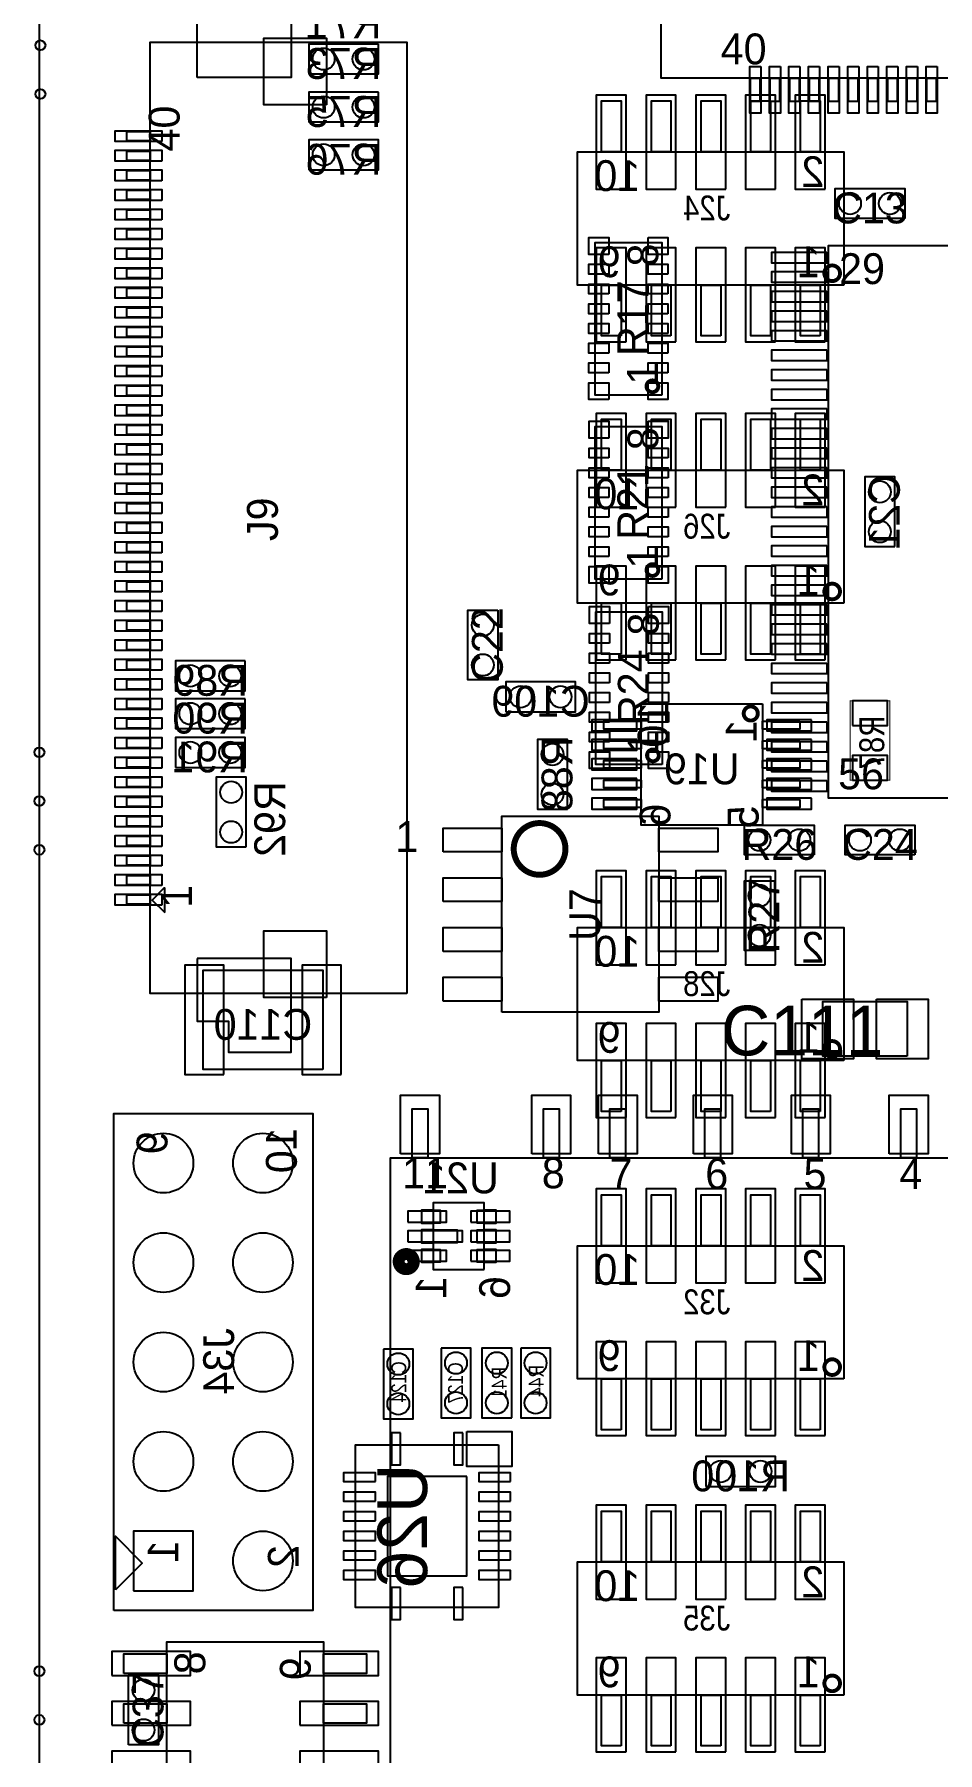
# Model space of a CAD drawing. Extents: x -1 to 124, y -8 to 108.
# Drawn here: x -0.12 to 22.94, y 16.95 to 60.84 of the extents above; entities that cross this region are included whole.
import ezdxf
from ezdxf.enums import TextEntityAlignment as Align

# ---------------------------------------------------------------- set-up
doc = ezdxf.new("R2010")
doc.units = 0
for name, color, linetype in [('BG_OUTLINE', 1, 'CONTINUOUS'), ('PG_ASSEMBLY_BOTTOM', 2, 'CONTINUOUS'), ('PG_ASSEMBLY_TOP', 3, 'CONTINUOUS'), ('PIN_BOTTOM', 5, 'CONTINUOUS'), ('PIN_TOP', 4, 'CONTINUOUS'), ('RD_ASSEMBLY_BOTTOM', 6, 'CONTINUOUS'), ('RD_ASSEMBLY_TOP', 7, 'CONTINUOUS')]:
    doc.layers.add(name, color=color, linetype=linetype)

msp = doc.modelspace()

# ---------------------------------------------------------------- linework, layer by layer
at = {"layer": 'BG_OUTLINE'}
msp.add_lwpolyline([(0, 0), (120.000014, 0), (120.000014, 105.000044), (0, 105.000044)], close=True, dxfattribs=at)
at = {"layer": 'PG_ASSEMBLY_BOTTOM'}
for points in [[(8.662416, 60.587382), (6.884416, 60.587382), (6.884416, 59.825382), (8.662416, 59.825382)], [(8.661908, 59.360308), (6.883908, 59.360308), (6.883908, 58.598308), (8.661908, 58.598308)], [(14.860016, 57.834022), (14.35989, 57.834022), (14.35989, 59.133994), (14.860016, 59.133994)], [(16.130016, 57.834022), (15.62989, 57.834022), (15.62989, 59.133994), (16.130016, 59.133994)], [(17.400016, 57.834022), (16.89989, 57.834022), (16.89989, 59.133994), (17.400016, 59.133994)], [(18.670016, 57.834022), (18.16989, 57.834022), (18.16989, 59.133994), (18.670016, 59.133994)], [(19.940016, 57.834022), (19.43989, 57.834022), (19.43989, 59.133994), (19.940016, 59.133994)], [(6.883908, 57.379108), (8.661908, 57.379108), (8.661908, 58.141108), (6.883908, 58.141108)], [(20.545044, 54.433978), (13.744956, 54.433978), (13.744956, 57.834022), (20.545044, 57.834022)], [(14.860016, 53.134006), (14.35989, 53.134006), (14.35989, 54.433978), (14.860016, 54.433978)], [(16.130016, 53.134006), (15.62989, 53.134006), (15.62989, 54.433978), (16.130016, 54.433978)], [(17.400016, 53.134006), (16.89989, 53.134006), (16.89989, 54.433978), (17.400016, 54.433978)], [(18.670016, 53.134006), (18.16989, 53.134006), (18.16989, 54.433978), (18.670016, 54.433978)], [(19.940016, 53.134006), (19.43989, 53.134006), (19.43989, 54.433978), (19.940016, 54.433978)], [(14.860016, 49.706022), (14.35989, 49.706022), (14.35989, 51.005994), (14.860016, 51.005994)], [(16.130016, 49.706022), (15.62989, 49.706022), (15.62989, 51.005994), (16.130016, 51.005994)], [(17.400016, 49.706022), (16.89989, 49.706022), (16.89989, 51.005994), (17.400016, 51.005994)], [(18.670016, 49.706022), (18.16989, 49.706022), (18.16989, 51.005994), (18.670016, 51.005994)], [(19.940016, 49.706022), (19.43989, 49.706022), (19.43989, 51.005994), (19.940016, 51.005994)], [(20.545044, 46.305978), (13.744956, 46.305978), (13.744956, 49.706022), (20.545044, 49.706022)], [(21.844, 47.752), (21.844, 49.53), (21.082, 49.53), (21.082, 47.752)], [(14.860016, 45.006006), (14.35989, 45.006006), (14.35989, 46.305978), (14.860016, 46.305978)], [(16.130016, 45.006006), (15.62989, 45.006006), (15.62989, 46.305978), (16.130016, 46.305978)], [(17.400016, 45.006006), (16.89989, 45.006006), (16.89989, 46.305978), (17.400016, 46.305978)], [(18.670016, 45.006006), (18.16989, 45.006006), (18.16989, 46.305978), (18.670016, 46.305978)], [(19.940016, 45.006006), (19.43989, 45.006006), (19.43989, 46.305978), (19.940016, 46.305978)], [(5.2578, 44.831), (3.4798, 44.831), (3.4798, 44.069), (5.2578, 44.069)], [(11.9126, 43.5356), (13.6906, 43.5356), (13.6906, 44.2976), (11.9126, 44.2976)], [(5.2578, 43.8658), (3.4798, 43.8658), (3.4798, 43.1038), (5.2578, 43.1038)], [(18.466308, 43.739308), (18.466308, 40.639492), (15.366492, 40.639492), (15.366492, 43.739308)], [(15.366492, 43.289474), (15.366492, 43.089322), (14.416278, 43.089322), (14.416278, 43.289474)], [(19.416522, 43.289474), (19.416522, 43.089322), (18.466308, 43.089322), (18.466308, 43.289474)], [(3.479292, 42.112692), (5.257292, 42.112692), (5.257292, 42.874692), (3.479292, 42.874692)], [(13.4874, 41.0464), (13.4874, 42.8244), (12.7254, 42.8244), (12.7254, 41.0464)], [(15.366492, 42.789348), (15.366492, 42.58945), (14.416278, 42.58945), (14.416278, 42.789348)], [(19.416522, 42.789348), (19.416522, 42.58945), (18.466308, 42.58945), (18.466308, 42.789348)], [(15.366492, 42.289476), (15.366492, 42.089324), (14.416278, 42.089324), (14.416278, 42.289476)], [(19.416522, 42.289476), (19.416522, 42.089324), (18.466308, 42.089324), (18.466308, 42.289476)], [(5.2832, 40.0812), (5.2832, 41.8592), (4.5212, 41.8592), (4.5212, 40.0812)], [(15.366492, 41.78935), (15.366492, 41.589452), (14.416278, 41.589452), (14.416278, 41.78935)], [(19.416522, 41.78935), (19.416522, 41.589452), (18.466308, 41.589452), (18.466308, 41.78935)], [(15.366492, 41.289478), (15.366492, 41.089326), (14.416278, 41.089326), (14.416278, 41.289478)], [(19.416522, 41.289478), (19.416522, 41.089326), (18.466308, 41.089326), (18.466308, 41.289478)], [(14.860016, 38.022022), (14.35989, 38.022022), (14.35989, 39.321994), (14.860016, 39.321994)], [(16.130016, 38.022022), (15.62989, 38.022022), (15.62989, 39.321994), (16.130016, 39.321994)], [(17.400016, 38.022022), (16.89989, 38.022022), (16.89989, 39.321994), (17.400016, 39.321994)], [(18.670016, 38.022022), (18.16989, 38.022022), (18.16989, 39.321994), (18.670016, 39.321994)], [(19.940016, 38.022022), (19.43989, 38.022022), (19.43989, 39.321994), (19.940016, 39.321994)], [(20.545044, 34.621978), (13.744956, 34.621978), (13.744956, 38.022022), (20.545044, 38.022022)], [(7.239508, 34.392108), (4.191508, 34.392108), (4.191508, 36.932108), (7.239508, 36.932108)], [(14.860016, 33.322006), (14.35989, 33.322006), (14.35989, 34.621978), (14.860016, 34.621978)], [(16.130016, 33.322006), (15.62989, 33.322006), (15.62989, 34.621978), (16.130016, 34.621978)], [(17.400016, 33.322006), (16.89989, 33.322006), (16.89989, 34.621978), (17.400016, 34.621978)], [(18.670016, 33.322006), (18.16989, 33.322006), (18.16989, 34.621978), (18.670016, 34.621978)], [(19.940016, 33.322006), (19.43989, 33.322006), (19.43989, 34.621978), (19.940016, 34.621978)], [(1.905, 20.574), (1.905, 33.274), (6.985, 33.274), (6.985, 20.574)], [(14.860016, 29.894022), (14.35989, 29.894022), (14.35989, 31.193994), (14.860016, 31.193994)], [(16.130016, 29.894022), (15.62989, 29.894022), (15.62989, 31.193994), (16.130016, 31.193994)], [(17.400016, 29.894022), (16.89989, 29.894022), (16.89989, 31.193994), (17.400016, 31.193994)], [(18.670016, 29.894022), (18.16989, 29.894022), (18.16989, 31.193994), (18.670016, 31.193994)], [(19.940016, 29.894022), (19.43989, 29.894022), (19.43989, 31.193994), (19.940016, 31.193994)], [(11.36396, 29.2862), (11.36396, 30.988), (10.06348, 30.988), (10.06348, 29.2862)], [(20.545044, 26.493978), (13.744956, 26.493978), (13.744956, 29.894022), (20.545044, 29.894022)], [(8.7884, 27.2542), (8.7884, 25.4762), (9.5504, 25.4762), (9.5504, 27.2542)], [(10.2616, 27.2796), (10.2616, 25.5016), (11.0236, 25.5016), (11.0236, 27.2796)], [(12.065, 25.5016), (12.065, 27.2796), (11.303, 27.2796), (11.303, 25.5016)], [(12.2936, 27.2796), (12.2936, 25.5016), (13.0556, 25.5016), (13.0556, 27.2796)], [(14.860016, 25.194006), (14.35989, 25.194006), (14.35989, 26.493978), (14.860016, 26.493978)], [(16.130016, 25.194006), (15.62989, 25.194006), (15.62989, 26.493978), (16.130016, 26.493978)], [(17.400016, 25.194006), (16.89989, 25.194006), (16.89989, 26.493978), (17.400016, 26.493978)], [(18.670016, 25.194006), (18.16989, 25.194006), (18.16989, 26.493978), (18.670016, 26.493978)], [(19.940016, 25.194006), (19.43989, 25.194006), (19.43989, 26.493978), (19.940016, 26.493978)], [(10.922, 25.146), (12.065, 25.146), (12.065, 24.257), (10.922, 24.257)], [(11.73099, 24.807926), (11.73099, 20.658074), (8.08101, 20.658074), (8.08101, 24.807926)], [(17.018, 23.749), (18.796, 23.749), (18.796, 24.511), (17.018, 24.511)], [(14.860016, 21.816822), (14.35989, 21.816822), (14.35989, 23.116794), (14.860016, 23.116794)], [(16.130016, 21.816822), (15.62989, 21.816822), (15.62989, 23.116794), (16.130016, 23.116794)], [(17.400016, 21.816822), (16.89989, 21.816822), (16.89989, 23.116794), (17.400016, 23.116794)], [(18.670016, 21.816822), (18.16989, 21.816822), (18.16989, 23.116794), (18.670016, 23.116794)], [(19.940016, 21.816822), (19.43989, 21.816822), (19.43989, 23.116794), (19.940016, 23.116794)], [(1.949196, 21.10613), (1.949196, 22.472142), (2.62382, 21.797518), (2.62382, 21.780754)], [(20.545044, 18.416778), (13.744956, 18.416778), (13.744956, 21.816822), (20.545044, 21.816822)], [(3.261868, 9.77773), (3.261868, 19.77771), (7.26186, 19.77771), (7.26186, 9.77773)], [(2.161794, 18.967704), (2.161794, 19.46783), (3.261868, 19.46783), (3.261868, 18.967704)], [(7.26186, 18.967704), (7.26186, 19.46783), (8.361934, 19.46783), (8.361934, 18.967704)], [(2.161794, 17.697704), (2.161794, 18.19783), (3.261868, 18.19783), (3.261868, 17.697704)], [(7.26186, 17.697704), (7.26186, 18.19783), (8.361934, 18.19783), (8.361934, 17.697704)], [(14.860016, 17.116806), (14.35989, 17.116806), (14.35989, 18.416778), (14.860016, 18.416778)], [(16.130016, 17.116806), (15.62989, 17.116806), (15.62989, 18.416778), (16.130016, 18.416778)], [(17.400016, 17.116806), (16.89989, 17.116806), (16.89989, 18.416778), (17.400016, 18.416778)], [(18.670016, 17.116806), (18.16989, 17.116806), (18.16989, 18.416778), (18.670016, 18.416778)], [(19.940016, 17.116806), (19.43989, 17.116806), (19.43989, 18.416778), (19.940016, 18.416778)]]:
    msp.add_lwpolyline(points, close=True, dxfattribs=at)
for points, const_width in [([(20.444968, 54.733952, 1), (20.045032, 54.734048, 1)], 0.100076), ([(20.444968, 46.605952, 1), (20.045032, 46.606048, 1)], 0.100076), ([(18.34642, 43.489372, 1), (17.98638, 43.489428, 1)], 0.100076), ([(20.444968, 34.921952, 1), (20.045032, 34.922048, 1)], 0.100076), ([(9.566148, 29.4894, 1), (9.179052, 29.4894, 1)], 0.3048), ([(20.444968, 26.793952, 1), (20.045032, 26.794048, 1)], 0.100076), ([(20.444968, 18.716752, 1), (20.045032, 18.716848, 1)], 0.100076)]:
    msp.add_lwpolyline(points, format="xyb", close=True, dxfattribs=dict(at, const_width=const_width))
at = {"layer": 'PG_ASSEMBLY_BOTTOM', "const_width": 0.0254}
msp.add_lwpolyline([(20.701, 43.815), (20.701, 41.783), (21.717, 41.783), (21.717, 43.815)], close=True, dxfattribs=at)
at = {"layer": 'PG_ASSEMBLY_BOTTOM'}
for points in [[(10.06348, 30.802072), (10.24128, 30.802072), (10.24128, 30.471872), (10.06348, 30.471872)], [(11.36396, 30.471872), (11.18616, 30.471872), (11.18616, 30.802072), (11.36396, 30.802072)], [(10.06348, 30.3022), (10.67308, 30.3022), (10.67308, 29.972), (10.06348, 29.972)], [(11.36396, 29.972), (11.18616, 29.972), (11.18616, 30.3022), (11.36396, 30.3022)], [(10.06348, 29.802328), (10.24128, 29.802328), (10.24128, 29.472128), (10.06348, 29.472128)], [(11.36396, 29.472128), (11.18616, 29.472128), (11.18616, 29.802328), (11.36396, 29.802328)]]:
    msp.add_lwpolyline(points, dxfattribs=at)
at = {"layer": 'PG_ASSEMBLY_TOP'}
for points in [[(40.182038, 66.268854), (40.182038, 59.718702), (15.881858, 59.718702), (15.881858, 66.268854)], [(9.387586, 36.334954), (2.837434, 36.334954), (2.837434, 60.635134), (9.387586, 60.635134)], [(18.402046, 59.718702), (18.402046, 59.118754), (18.162016, 59.118754), (18.162016, 59.718702)], [(18.901918, 59.718702), (18.901918, 59.118754), (18.661888, 59.118754), (18.661888, 59.718702)], [(19.402044, 59.718702), (19.402044, 59.118754), (19.162014, 59.118754), (19.162014, 59.718702)], [(19.901916, 59.718702), (19.901916, 59.118754), (19.661886, 59.118754), (19.661886, 59.718702)], [(20.402042, 59.718702), (20.402042, 59.118754), (20.162012, 59.118754), (20.162012, 59.718702)], [(20.901914, 59.718702), (20.901914, 59.118754), (20.661884, 59.118754), (20.661884, 59.718702)], [(21.40204, 59.718702), (21.40204, 59.118754), (21.16201, 59.118754), (21.16201, 59.718702)], [(21.901912, 59.718702), (21.901912, 59.118754), (21.661882, 59.118754), (21.661882, 59.718702)], [(22.402038, 59.718702), (22.402038, 59.118754), (22.162008, 59.118754), (22.162008, 59.718702)], [(22.90191, 59.718702), (22.90191, 59.118754), (22.66188, 59.118754), (22.66188, 59.718702)], [(2.837434, 58.114946), (2.237486, 58.114946), (2.237486, 58.354976), (2.837434, 58.354976)], [(2.837434, 57.615074), (2.237486, 57.615074), (2.237486, 57.855104), (2.837434, 57.855104)], [(2.837434, 57.114948), (2.237486, 57.114948), (2.237486, 57.354978), (2.837434, 57.354978)], [(2.837434, 56.615076), (2.237486, 56.615076), (2.237486, 56.855106), (2.837434, 56.855106)], [(22.098, 56.134), (20.32, 56.134), (20.32, 56.896), (22.098, 56.896)], [(2.837434, 56.11495), (2.237486, 56.11495), (2.237486, 56.35498), (2.837434, 56.35498)], [(2.837434, 55.615078), (2.237486, 55.615078), (2.237486, 55.855108), (2.837434, 55.855108)], [(2.837434, 55.114952), (2.237486, 55.114952), (2.237486, 55.354982), (2.837434, 55.354982)], [(15.89532, 51.616356), (14.195552, 51.616356), (14.195552, 55.516272), (15.89532, 55.516272)], [(26.34107, 55.43677), (20.14093, 55.43677), (20.14093, 41.33723), (26.34107, 41.33723)], [(2.837434, 54.61508), (2.237486, 54.61508), (2.237486, 54.85511), (2.837434, 54.85511)], [(2.837434, 54.114954), (2.237486, 54.114954), (2.237486, 54.354984), (2.837434, 54.354984)], [(2.837434, 53.615082), (2.237486, 53.615082), (2.237486, 53.855112), (2.837434, 53.855112)], [(2.837434, 53.114956), (2.237486, 53.114956), (2.237486, 53.354986), (2.837434, 53.354986)], [(2.837434, 52.615084), (2.237486, 52.615084), (2.237486, 52.855114), (2.837434, 52.855114)], [(2.837434, 52.114958), (2.237486, 52.114958), (2.237486, 52.354988), (2.837434, 52.354988)], [(2.837434, 51.615086), (2.237486, 51.615086), (2.237486, 51.855116), (2.837434, 51.855116)], [(2.837434, 51.11496), (2.237486, 51.11496), (2.237486, 51.35499), (2.837434, 51.35499)], [(2.837434, 50.615088), (2.237486, 50.615088), (2.237486, 50.855118), (2.837434, 50.855118)], [(15.896844, 46.923198), (14.197076, 46.923198), (14.197076, 50.823114), (15.896844, 50.823114)], [(2.837434, 50.114962), (2.237486, 50.114962), (2.237486, 50.354992), (2.837434, 50.354992)], [(2.837434, 49.61509), (2.237486, 49.61509), (2.237486, 49.85512), (2.837434, 49.85512)], [(2.837434, 49.114964), (2.237486, 49.114964), (2.237486, 49.354994), (2.837434, 49.354994)], [(2.837434, 48.615092), (2.237486, 48.615092), (2.237486, 48.855122), (2.837434, 48.855122)], [(2.837434, 48.114966), (2.237486, 48.114966), (2.237486, 48.354996), (2.837434, 48.354996)], [(2.837434, 47.615094), (2.237486, 47.615094), (2.237486, 47.855124), (2.837434, 47.855124)], [(2.837434, 47.114968), (2.237486, 47.114968), (2.237486, 47.354998), (2.837434, 47.354998)], [(2.837434, 46.615096), (2.237486, 46.615096), (2.237486, 46.855126), (2.837434, 46.855126)], [(2.837434, 46.11497), (2.237486, 46.11497), (2.237486, 46.355), (2.837434, 46.355)], [(11.7094, 46.1264), (11.7094, 44.3484), (10.9474, 44.3484), (10.9474, 46.1264)], [(15.909036, 42.189654), (14.209268, 42.189654), (14.209268, 46.08957), (15.909036, 46.08957)], [(2.837434, 45.615098), (2.237486, 45.615098), (2.237486, 45.855128), (2.837434, 45.855128)], [(2.837434, 45.114972), (2.237486, 45.114972), (2.237486, 45.355002), (2.837434, 45.355002)], [(2.837434, 44.6151), (2.237486, 44.6151), (2.237486, 44.85513), (2.837434, 44.85513)], [(2.837434, 44.114974), (2.237486, 44.114974), (2.237486, 44.355004), (2.837434, 44.355004)], [(2.837434, 43.615102), (2.237486, 43.615102), (2.237486, 43.855132), (2.837434, 43.855132)], [(2.837434, 43.114976), (2.237486, 43.114976), (2.237486, 43.355006), (2.837434, 43.355006)], [(2.837434, 42.615104), (2.237486, 42.615104), (2.237486, 42.855134), (2.837434, 42.855134)], [(2.837434, 42.114978), (2.237486, 42.114978), (2.237486, 42.355008), (2.837434, 42.355008)], [(2.837434, 41.615106), (2.237486, 41.615106), (2.237486, 41.855136), (2.837434, 41.855136)], [(2.837434, 41.11498), (2.237486, 41.11498), (2.237486, 41.35501), (2.837434, 41.35501)], [(2.837434, 40.615108), (2.237486, 40.615108), (2.237486, 40.855138), (2.837434, 40.855138)], [(11.811, 35.8648), (11.811, 40.8686), (15.8242, 40.8686), (15.8242, 35.8648)], [(19.7866, 39.878), (18.0086, 39.878), (18.0086, 40.64), (19.7866, 40.64)], [(22.352, 39.878), (20.574, 39.878), (20.574, 40.64), (22.352, 40.64)], [(2.837434, 40.114982), (2.237486, 40.114982), (2.237486, 40.355012), (2.837434, 40.355012)], [(2.837434, 39.61511), (2.237486, 39.61511), (2.237486, 39.85514), (2.837434, 39.85514)], [(2.837434, 39.114984), (2.237486, 39.114984), (2.237486, 39.355014), (2.837434, 39.355014)], [(18.7706, 39.2176), (18.7706, 37.4396), (18.0086, 37.4396), (18.0086, 39.2176)], [(2.837434, 38.615112), (2.237486, 38.615112), (2.237486, 38.855142), (2.837434, 38.855142)], [(3.207512, 38.405054), (3.207512, 39.025068), (3.187446, 39.025068), (2.887472, 38.725094)], [(22.1615, 34.7345), (20.0025, 34.7345), (20.0025, 36.1315), (22.1615, 36.1315)], [(9.523222, 32.142938), (9.523222, 33.392872), (9.923272, 33.392872), (9.923272, 32.142938)], [(12.873228, 32.142938), (12.873228, 33.392872), (13.273278, 33.392872), (13.273278, 32.142938)], [(14.57325, 32.142938), (14.57325, 33.392872), (14.973046, 33.392872), (14.973046, 32.142938)], [(16.998188, 32.142938), (16.998188, 33.392872), (17.398238, 33.392872), (17.398238, 32.142938)], [(19.498056, 32.142938), (19.498056, 33.392872), (19.898106, 33.392872), (19.898106, 32.142938)], [(21.998178, 32.142938), (21.998178, 33.392872), (22.398228, 33.392872), (22.398228, 32.142938)], [(8.973058, 3.142996), (8.973058, 32.142938), (37.473128, 32.142938), (37.473128, 3.142996)], [(2.286, 17.145), (2.286, 18.923), (3.048, 18.923), (3.048, 17.145)]]:
    msp.add_lwpolyline(points, close=True, dxfattribs=at)
for points, const_width in [([(15.535402, 51.936396, 1), (15.77547, 51.756232, 1)], 0.100076), ([(15.536926, 47.243238, 1), (15.776994, 47.063074, 1)], 0.100076), ([(15.549118, 42.509694, 1), (15.789186, 42.32953, 1)], 0.100076), ([(13.4366, 40.0304, 1), (12.1158, 40.0304, 1)], 0.1524)]:
    msp.add_lwpolyline(points, format="xyb", close=True, dxfattribs=dict(at, const_width=const_width))
at = {"layer": 'PIN_BOTTOM'}
for points in [[(14.986, 56.883808), (14.986, 59.284108), (14.224, 59.284108), (14.224, 56.883808)], [(16.256, 56.883808), (16.256, 59.284108), (15.494, 59.284108), (15.494, 56.883808)], [(17.526, 56.883808), (17.526, 59.284108), (16.764, 59.284108), (16.764, 56.883808)], [(18.796, 56.883808), (18.796, 59.284108), (18.034, 59.284108), (18.034, 56.883808)], [(20.066, 56.883808), (20.066, 59.284108), (19.304, 59.284108), (19.304, 56.883808)], [(14.986, 52.983892), (14.986, 55.384192), (14.224, 55.384192), (14.224, 52.983892)], [(16.256, 52.983892), (16.256, 55.384192), (15.494, 55.384192), (15.494, 52.983892)], [(17.526, 52.983892), (17.526, 55.384192), (16.764, 55.384192), (16.764, 52.983892)], [(18.796, 52.983892), (18.796, 55.384192), (18.034, 55.384192), (18.034, 52.983892)], [(20.066, 52.983892), (20.066, 55.384192), (19.304, 55.384192), (19.304, 52.983892)], [(14.986, 48.755808), (14.986, 51.156108), (14.224, 51.156108), (14.224, 48.755808)], [(16.256, 48.755808), (16.256, 51.156108), (15.494, 51.156108), (15.494, 48.755808)], [(17.526, 48.755808), (17.526, 51.156108), (16.764, 51.156108), (16.764, 48.755808)], [(18.796, 48.755808), (18.796, 51.156108), (18.034, 51.156108), (18.034, 48.755808)], [(20.066, 48.755808), (20.066, 51.156108), (19.304, 51.156108), (19.304, 48.755808)], [(14.986, 44.855892), (14.986, 47.256192), (14.224, 47.256192), (14.224, 44.855892)], [(16.256, 44.855892), (16.256, 47.256192), (15.494, 47.256192), (15.494, 44.855892)], [(17.526, 44.855892), (17.526, 47.256192), (16.764, 47.256192), (16.764, 44.855892)], [(18.796, 44.855892), (18.796, 47.256192), (18.034, 47.256192), (18.034, 44.855892)], [(20.066, 44.855892), (20.066, 47.256192), (19.304, 47.256192), (19.304, 44.855892)], [(20.7645, 43.18), (21.6535, 43.18), (21.6535, 43.815), (20.7645, 43.815)], [(15.256002, 43.329098), (14.113002, 43.329098), (14.113002, 43.049698), (15.256002, 43.049698)], [(19.719798, 43.329098), (18.576798, 43.329098), (18.576798, 43.049698), (19.719798, 43.049698)], [(15.256002, 42.829226), (14.113002, 42.829226), (14.113002, 42.549826), (15.256002, 42.549826)], [(19.719798, 42.829226), (18.576798, 42.829226), (18.576798, 42.549826), (19.719798, 42.549826)], [(15.256002, 42.3291), (14.113002, 42.3291), (14.113002, 42.0497), (15.256002, 42.0497)], [(19.719798, 42.3291), (18.576798, 42.3291), (18.576798, 42.0497), (19.719798, 42.0497)], [(20.7645, 41.783), (21.6535, 41.783), (21.6535, 42.418), (20.7645, 42.418)], [(15.256002, 41.828974), (14.113002, 41.828974), (14.113002, 41.549574), (15.256002, 41.549574)], [(19.719798, 41.828974), (18.576798, 41.828974), (18.576798, 41.549574), (19.719798, 41.549574)], [(15.256002, 41.329102), (14.113002, 41.329102), (14.113002, 41.049702), (15.256002, 41.049702)], [(19.719798, 41.329102), (18.576798, 41.329102), (18.576798, 41.049702), (19.719798, 41.049702)], [(14.986, 37.071808), (14.986, 39.472108), (14.224, 39.472108), (14.224, 37.071808)], [(16.256, 37.071808), (16.256, 39.472108), (15.494, 39.472108), (15.494, 37.071808)], [(17.526, 37.071808), (17.526, 39.472108), (16.764, 39.472108), (16.764, 37.071808)], [(18.796, 37.071808), (18.796, 39.472108), (18.034, 39.472108), (18.034, 37.071808)], [(20.066, 37.071808), (20.066, 39.472108), (19.304, 39.472108), (19.304, 37.071808)], [(4.712208, 34.265108), (4.712208, 37.059108), (3.721608, 37.059108), (3.721608, 34.265108)], [(7.709408, 34.265108), (7.709408, 37.059108), (6.718808, 37.059108), (6.718808, 34.265108)], [(14.986, 33.171892), (14.986, 35.572192), (14.224, 35.572192), (14.224, 33.171892)], [(16.256, 33.171892), (16.256, 35.572192), (15.494, 35.572192), (15.494, 33.171892)], [(17.526, 33.171892), (17.526, 35.572192), (16.764, 35.572192), (16.764, 33.171892)], [(18.796, 33.171892), (18.796, 35.572192), (18.034, 35.572192), (18.034, 33.171892)], [(20.066, 33.171892), (20.066, 35.572192), (19.304, 35.572192), (19.304, 33.171892)], [(14.986, 28.943808), (14.986, 31.344108), (14.224, 31.344108), (14.224, 28.943808)], [(16.256, 28.943808), (16.256, 31.344108), (15.494, 31.344108), (15.494, 28.943808)], [(17.526, 28.943808), (17.526, 31.344108), (16.764, 31.344108), (16.764, 28.943808)], [(18.796, 28.943808), (18.796, 31.344108), (18.034, 31.344108), (18.034, 28.943808)], [(20.066, 28.943808), (20.066, 31.344108), (19.304, 31.344108), (19.304, 28.943808)], [(9.41324, 30.497272), (10.40384, 30.497272), (10.40384, 30.776672), (9.41324, 30.776672)], [(11.0236, 30.497272), (12.0142, 30.497272), (12.0142, 30.776672), (11.0236, 30.776672)], [(9.41324, 29.9974), (10.81024, 29.9974), (10.81024, 30.2768), (9.41324, 30.2768)], [(11.0236, 29.9974), (12.0142, 29.9974), (12.0142, 30.2768), (11.0236, 30.2768)], [(9.41324, 29.497528), (10.40384, 29.497528), (10.40384, 29.776928), (9.41324, 29.776928)], [(11.0236, 29.497528), (12.0142, 29.497528), (12.0142, 29.776928), (11.0236, 29.776928)], [(14.986, 25.043892), (14.986, 27.444192), (14.224, 27.444192), (14.224, 25.043892)], [(16.256, 25.043892), (16.256, 27.444192), (15.494, 27.444192), (15.494, 25.043892)], [(17.526, 25.043892), (17.526, 27.444192), (16.764, 27.444192), (16.764, 25.043892)], [(18.796, 25.043892), (18.796, 27.444192), (18.034, 27.444192), (18.034, 25.043892)], [(20.066, 25.043892), (20.066, 27.444192), (19.304, 27.444192), (19.304, 25.043892)], [(9.22655, 25.114504), (8.99795, 25.114504), (8.99795, 24.301704), (9.22655, 24.301704)], [(10.81405, 25.114504), (10.58545, 25.114504), (10.58545, 24.301704), (10.81405, 24.301704)], [(8.587486, 23.868634), (8.587486, 24.097234), (7.774686, 24.097234), (7.774686, 23.868634)], [(10.922, 24.003), (8.89, 24.003), (8.89, 21.463), (10.922, 21.463)], [(12.037314, 23.868634), (12.037314, 24.097234), (11.224514, 24.097234), (11.224514, 23.868634)], [(8.587486, 23.368762), (8.587486, 23.597362), (7.774686, 23.597362), (7.774686, 23.368762)], [(12.037314, 23.368762), (12.037314, 23.597362), (11.224514, 23.597362), (11.224514, 23.368762)], [(14.986, 20.866608), (14.986, 23.266908), (14.224, 23.266908), (14.224, 20.866608)], [(16.256, 20.866608), (16.256, 23.266908), (15.494, 23.266908), (15.494, 20.866608)], [(17.526, 20.866608), (17.526, 23.266908), (16.764, 23.266908), (16.764, 20.866608)], [(18.796, 20.866608), (18.796, 23.266908), (18.034, 23.266908), (18.034, 20.866608)], [(20.066, 20.866608), (20.066, 23.266908), (19.304, 23.266908), (19.304, 20.866608)], [(8.587486, 22.868636), (8.587486, 23.097236), (7.774686, 23.097236), (7.774686, 22.868636)], [(12.037314, 22.868636), (12.037314, 23.097236), (11.224514, 23.097236), (11.224514, 22.868636)], [(2.413, 21.082), (3.937, 21.082), (3.937, 22.606), (2.413, 22.606)], [(8.587486, 22.368764), (8.587486, 22.597364), (7.774686, 22.597364), (7.774686, 22.368764)], [(12.037314, 22.368764), (12.037314, 22.597364), (11.224514, 22.597364), (11.224514, 22.368764)], [(8.587486, 21.868638), (8.587486, 22.097238), (7.774686, 22.097238), (7.774686, 21.868638)], [(12.037314, 21.868638), (12.037314, 22.097238), (11.224514, 22.097238), (11.224514, 21.868638)], [(8.587486, 21.368766), (8.587486, 21.597366), (7.774686, 21.597366), (7.774686, 21.368766)], [(12.037314, 21.368766), (12.037314, 21.597366), (11.224514, 21.597366), (11.224514, 21.368766)], [(9.22655, 21.164296), (8.99795, 21.164296), (8.99795, 20.351496), (9.22655, 20.351496)], [(10.81405, 21.164296), (10.58545, 21.164296), (10.58545, 20.351496), (10.81405, 20.351496)], [(1.858518, 18.91792), (3.865118, 18.91792), (3.865118, 19.52752), (1.858518, 19.52752)], [(6.65861, 18.91792), (8.66521, 18.91792), (8.66521, 19.52752), (6.65861, 19.52752)], [(14.986, 16.966692), (14.986, 19.366992), (14.224, 19.366992), (14.224, 16.966692)], [(16.256, 16.966692), (16.256, 19.366992), (15.494, 19.366992), (15.494, 16.966692)], [(17.526, 16.966692), (17.526, 19.366992), (16.764, 19.366992), (16.764, 16.966692)], [(18.796, 16.966692), (18.796, 19.366992), (18.034, 19.366992), (18.034, 16.966692)], [(20.066, 16.966692), (20.066, 19.366992), (19.304, 19.366992), (19.304, 16.966692)], [(1.858518, 17.64792), (3.865118, 17.64792), (3.865118, 18.25752), (1.858518, 18.25752)], [(6.65861, 17.64792), (8.66521, 17.64792), (8.66521, 18.25752), (6.65861, 18.25752)], [(1.858518, 16.37792), (3.865118, 16.37792), (3.865118, 16.98752), (1.858518, 16.98752)], [(6.65861, 16.37792), (8.66521, 16.37792), (8.66521, 16.98752), (6.65861, 16.98752)]]:
    msp.add_lwpolyline(points, close=True, dxfattribs=at)
for centre, radius in [((0.03302, 60.557156), 0.127), ((7.265416, 60.206382), 0.2794), ((8.281416, 60.206382), 0.2794), ((0.03302, 59.312556), 0.127), ((7.264908, 58.979308), 0.2794), ((8.280908, 58.979308), 0.2794), ((7.264908, 57.760108), 0.2794), ((8.280908, 57.760108), 0.2794), ((21.463, 49.149), 0.2794), ((21.463, 48.133), 0.2794), ((3.8608, 44.45), 0.2794), ((4.8768, 44.45), 0.2794), ((12.2936, 43.9166), 0.2794), ((13.3096, 43.9166), 0.2794), ((3.8608, 43.4848), 0.2794), ((4.8768, 43.4848), 0.2794), ((0.00762, 42.497756), 0.127), ((3.860292, 42.493692), 0.2794), ((4.876292, 42.493692), 0.2794), ((13.1064, 42.4434), 0.2794), ((4.9022, 41.4782), 0.2794), ((13.1064, 41.4274), 0.2794), ((0.00762, 41.253156), 0.127), ((4.9022, 40.4622), 0.2794), ((0.00762, 40.008556), 0.127), ((3.175, 32.004), 0.762), ((5.715, 32.004), 0.762), ((3.175, 29.464), 0.762), ((5.715, 29.464), 0.762), ((3.175, 26.924), 0.762), ((5.715, 26.924), 0.762), ((9.1694, 26.8732), 0.2794), ((10.6426, 26.8986), 0.2794), ((11.684, 26.8986), 0.2794), ((12.6746, 26.8986), 0.2794), ((9.1694, 25.8572), 0.2794), ((10.6426, 25.8826), 0.2794), ((11.684, 25.8826), 0.2794), ((12.6746, 25.8826), 0.2794), ((3.175, 24.384), 0.762), ((5.715, 24.384), 0.762), ((17.399, 24.13), 0.2794), ((18.415, 24.13), 0.2794), ((5.715, 21.844), 0.762), ((0.00762, 19.028156), 0.127), ((0.00762, 17.783556), 0.127)]:
    msp.add_circle(centre, radius, dxfattribs=at)
at = {"layer": 'PIN_TOP'}
for points in [[(4.037584, 59.735212), (4.037584, 61.335158), (4.83743, 61.335158), (4.83743, 62.135004), (6.437376, 62.135004), (6.437376, 59.735212)], [(7.337552, 59.034172), (5.737352, 59.034172), (5.737352, 60.735972), (7.337552, 60.735972)], [(18.421604, 60.015628), (18.421604, 58.821828), (18.142204, 58.821828), (18.142204, 60.015628)], [(18.92173, 60.015628), (18.92173, 58.821828), (18.64233, 58.821828), (18.64233, 60.015628)], [(19.421602, 60.015628), (19.421602, 58.821828), (19.142202, 58.821828), (19.142202, 60.015628)], [(19.921728, 60.015628), (19.921728, 58.821828), (19.642328, 58.821828), (19.642328, 60.015628)], [(20.4216, 60.015628), (20.4216, 58.821828), (20.1422, 58.821828), (20.1422, 60.015628)], [(20.921726, 60.015628), (20.921726, 58.821828), (20.642326, 58.821828), (20.642326, 60.015628)], [(21.421598, 60.015628), (21.421598, 58.821828), (21.142198, 58.821828), (21.142198, 60.015628)], [(21.921724, 60.015628), (21.921724, 58.821828), (21.642324, 58.821828), (21.642324, 60.015628)], [(22.421596, 60.015628), (22.421596, 58.821828), (22.142196, 58.821828), (22.142196, 60.015628)], [(22.921722, 60.015628), (22.921722, 58.821828), (22.642322, 58.821828), (22.642322, 60.015628)], [(3.13436, 58.095388), (1.94056, 58.095388), (1.94056, 58.374788), (3.13436, 58.374788)], [(3.13436, 57.595262), (1.94056, 57.595262), (1.94056, 57.874662), (3.13436, 57.874662)], [(3.13436, 57.09539), (1.94056, 57.09539), (1.94056, 57.37479), (3.13436, 57.37479)], [(3.13436, 56.595264), (1.94056, 56.595264), (1.94056, 56.874664), (3.13436, 56.874664)], [(3.13436, 56.095392), (1.94056, 56.095392), (1.94056, 56.374792), (3.13436, 56.374792)], [(3.13436, 55.595266), (1.94056, 55.595266), (1.94056, 55.874666), (3.13436, 55.874666)], [(3.13436, 55.095394), (1.94056, 55.095394), (1.94056, 55.374794), (3.13436, 55.374794)], [(14.54531, 55.213504), (14.03731, 55.213504), (14.03731, 55.645304), (14.54531, 55.645304)], [(15.545562, 55.645304), (16.053562, 55.645304), (16.053562, 55.213504), (15.545562, 55.213504)], [(3.13436, 54.595268), (1.94056, 54.595268), (1.94056, 54.874668), (3.13436, 54.874668)], [(14.54531, 54.709314), (14.03731, 54.709314), (14.03731, 54.963314), (14.54531, 54.963314)], [(16.053562, 54.709314), (15.545562, 54.709314), (15.545562, 54.963314), (16.053562, 54.963314)], [(20.1041, 55.274972), (20.1041, 54.995572), (18.7071, 54.995572), (18.7071, 55.274972)], [(14.54531, 54.205378), (14.03731, 54.205378), (14.03731, 54.459378), (14.54531, 54.459378)], [(16.053562, 54.205378), (15.545562, 54.205378), (15.545562, 54.459378), (16.053562, 54.459378)], [(20.1041, 54.7751), (20.1041, 54.4957), (18.7071, 54.4957), (18.7071, 54.7751)], [(3.13436, 54.095396), (1.94056, 54.095396), (1.94056, 54.374796), (3.13436, 54.374796)], [(20.1041, 54.275228), (20.1041, 53.995828), (18.7071, 53.995828), (18.7071, 54.275228)], [(3.13436, 53.59527), (1.94056, 53.59527), (1.94056, 53.87467), (3.13436, 53.87467)], [(14.54531, 53.701442), (14.03731, 53.701442), (14.03731, 53.955442), (14.54531, 53.955442)], [(16.053562, 53.701442), (15.545562, 53.701442), (15.545562, 53.955442), (16.053562, 53.955442)], [(20.1041, 53.775356), (20.1041, 53.495956), (18.7071, 53.495956), (18.7071, 53.775356)], [(3.13436, 53.095398), (1.94056, 53.095398), (1.94056, 53.374798), (3.13436, 53.374798)], [(14.54531, 53.197506), (14.03731, 53.197506), (14.03731, 53.451506), (14.54531, 53.451506)], [(16.053562, 53.197506), (15.545562, 53.197506), (15.545562, 53.451506), (16.053562, 53.451506)], [(20.1041, 53.275484), (20.1041, 52.996084), (18.7071, 52.996084), (18.7071, 53.275484)], [(3.13436, 52.595272), (1.94056, 52.595272), (1.94056, 52.874672), (3.13436, 52.874672)], [(14.54531, 52.693316), (14.03731, 52.693316), (14.03731, 52.947316), (14.54531, 52.947316)], [(16.053562, 52.693316), (15.545562, 52.693316), (15.545562, 52.947316), (16.053562, 52.947316)], [(20.1041, 52.775612), (20.1041, 52.496212), (18.7071, 52.496212), (18.7071, 52.775612)], [(3.13436, 52.0954), (1.94056, 52.0954), (1.94056, 52.3748), (3.13436, 52.3748)], [(14.54531, 52.18938), (14.03731, 52.18938), (14.03731, 52.44338), (14.54531, 52.44338)], [(16.053562, 52.18938), (15.545562, 52.18938), (15.545562, 52.44338), (16.053562, 52.44338)], [(20.1041, 52.27574), (20.1041, 51.99634), (18.7071, 51.99634), (18.7071, 52.27574)], [(3.13436, 51.595274), (1.94056, 51.595274), (1.94056, 51.874674), (3.13436, 51.874674)], [(14.54531, 51.507644), (14.03731, 51.507644), (14.03731, 51.939444), (14.54531, 51.939444)], [(15.545562, 51.939444), (16.053562, 51.939444), (16.053562, 51.507644), (15.545562, 51.507644)], [(3.13436, 51.095402), (1.94056, 51.095402), (1.94056, 51.374802), (3.13436, 51.374802)], [(20.1041, 51.775868), (20.1041, 51.496468), (18.7071, 51.496468), (18.7071, 51.775868)], [(14.546834, 50.520346), (14.038834, 50.520346), (14.038834, 50.952146), (14.546834, 50.952146)], [(15.547086, 50.952146), (16.055086, 50.952146), (16.055086, 50.520346), (15.547086, 50.520346)], [(20.1041, 51.275996), (20.1041, 50.996596), (18.7071, 50.996596), (18.7071, 51.275996)], [(3.13436, 50.595276), (1.94056, 50.595276), (1.94056, 50.874676), (3.13436, 50.874676)], [(20.1041, 50.776124), (20.1041, 50.496724), (18.7071, 50.496724), (18.7071, 50.776124)], [(3.13436, 50.095404), (1.94056, 50.095404), (1.94056, 50.374804), (3.13436, 50.374804)], [(14.546834, 50.016156), (14.038834, 50.016156), (14.038834, 50.270156), (14.546834, 50.270156)], [(16.055086, 50.016156), (15.547086, 50.016156), (15.547086, 50.270156), (16.055086, 50.270156)], [(20.1041, 50.276252), (20.1041, 49.996852), (18.7071, 49.996852), (18.7071, 50.276252)], [(3.13436, 49.595278), (1.94056, 49.595278), (1.94056, 49.874678), (3.13436, 49.874678)], [(14.546834, 49.51222), (14.038834, 49.51222), (14.038834, 49.76622), (14.546834, 49.76622)], [(16.055086, 49.51222), (15.547086, 49.51222), (15.547086, 49.76622), (16.055086, 49.76622)], [(20.1041, 49.77638), (20.1041, 49.49698), (18.7071, 49.49698), (18.7071, 49.77638)], [(3.13436, 49.095406), (1.94056, 49.095406), (1.94056, 49.374806), (3.13436, 49.374806)], [(14.546834, 49.008284), (14.038834, 49.008284), (14.038834, 49.262284), (14.546834, 49.262284)], [(16.055086, 49.008284), (15.547086, 49.008284), (15.547086, 49.262284), (16.055086, 49.262284)], [(20.1041, 49.276508), (20.1041, 48.997108), (18.7071, 48.997108), (18.7071, 49.276508)], [(3.13436, 48.59528), (1.94056, 48.59528), (1.94056, 48.87468), (3.13436, 48.87468)], [(14.546834, 48.504348), (14.038834, 48.504348), (14.038834, 48.758348), (14.546834, 48.758348)], [(16.055086, 48.504348), (15.547086, 48.504348), (15.547086, 48.758348), (16.055086, 48.758348)], [(20.1041, 48.776636), (20.1041, 48.497236), (18.7071, 48.497236), (18.7071, 48.776636)], [(3.13436, 48.095408), (1.94056, 48.095408), (1.94056, 48.374808), (3.13436, 48.374808)], [(3.13436, 47.595282), (1.94056, 47.595282), (1.94056, 47.874682), (3.13436, 47.874682)], [(14.546834, 48.000158), (14.038834, 48.000158), (14.038834, 48.254158), (14.546834, 48.254158)], [(16.055086, 48.000158), (15.547086, 48.000158), (15.547086, 48.254158), (16.055086, 48.254158)], [(20.1041, 48.276764), (20.1041, 47.997364), (18.7071, 47.997364), (18.7071, 48.276764)], [(14.546834, 47.496222), (14.038834, 47.496222), (14.038834, 47.750222), (14.546834, 47.750222)], [(16.055086, 47.496222), (15.547086, 47.496222), (15.547086, 47.750222), (16.055086, 47.750222)], [(20.1041, 47.776892), (20.1041, 47.497492), (18.7071, 47.497492), (18.7071, 47.776892)], [(3.13436, 47.09541), (1.94056, 47.09541), (1.94056, 47.37481), (3.13436, 47.37481)], [(14.546834, 46.814486), (14.038834, 46.814486), (14.038834, 47.246286), (14.546834, 47.246286)], [(15.547086, 47.246286), (16.055086, 47.246286), (16.055086, 46.814486), (15.547086, 46.814486)], [(20.1041, 47.27702), (20.1041, 46.99762), (18.7071, 46.99762), (18.7071, 47.27702)], [(3.13436, 46.595284), (1.94056, 46.595284), (1.94056, 46.874684), (3.13436, 46.874684)], [(20.1041, 46.777148), (20.1041, 46.497748), (18.7071, 46.497748), (18.7071, 46.777148)], [(3.13436, 46.095412), (1.94056, 46.095412), (1.94056, 46.374812), (3.13436, 46.374812)], [(14.559026, 45.786802), (14.051026, 45.786802), (14.051026, 46.218602), (14.559026, 46.218602)], [(15.559278, 46.218602), (16.067278, 46.218602), (16.067278, 45.786802), (15.559278, 45.786802)], [(20.1041, 46.277276), (20.1041, 45.997876), (18.7071, 45.997876), (18.7071, 46.277276)], [(3.13436, 45.595286), (1.94056, 45.595286), (1.94056, 45.874686), (3.13436, 45.874686)], [(20.1041, 45.777404), (20.1041, 45.498004), (18.7071, 45.498004), (18.7071, 45.777404)], [(3.13436, 45.095414), (1.94056, 45.095414), (1.94056, 45.374814), (3.13436, 45.374814)], [(14.559026, 45.282612), (14.051026, 45.282612), (14.051026, 45.536612), (14.559026, 45.536612)], [(16.067278, 45.282612), (15.559278, 45.282612), (15.559278, 45.536612), (16.067278, 45.536612)], [(20.1041, 45.277532), (20.1041, 44.998132), (18.7071, 44.998132), (18.7071, 45.277532)], [(3.13436, 44.595288), (1.94056, 44.595288), (1.94056, 44.874688), (3.13436, 44.874688)], [(14.559026, 44.778676), (14.051026, 44.778676), (14.051026, 45.032676), (14.559026, 45.032676)], [(16.067278, 44.778676), (15.559278, 44.778676), (15.559278, 45.032676), (16.067278, 45.032676)], [(20.1041, 44.77766), (20.1041, 44.49826), (18.7071, 44.49826), (18.7071, 44.77766)], [(3.13436, 44.095416), (1.94056, 44.095416), (1.94056, 44.374816), (3.13436, 44.374816)], [(14.559026, 44.27474), (14.051026, 44.27474), (14.051026, 44.52874), (14.559026, 44.52874)], [(16.067278, 44.27474), (15.559278, 44.27474), (15.559278, 44.52874), (16.067278, 44.52874)], [(14.559026, 43.770804), (14.051026, 43.770804), (14.051026, 44.024804), (14.559026, 44.024804)], [(16.067278, 43.770804), (15.559278, 43.770804), (15.559278, 44.024804), (16.067278, 44.024804)], [(20.1041, 44.277788), (20.1041, 43.998388), (18.7071, 43.998388), (18.7071, 44.277788)], [(3.13436, 43.59529), (1.94056, 43.59529), (1.94056, 43.87469), (3.13436, 43.87469)], [(14.559026, 43.266614), (14.051026, 43.266614), (14.051026, 43.520614), (14.559026, 43.520614)], [(16.067278, 43.266614), (15.559278, 43.266614), (15.559278, 43.520614), (16.067278, 43.520614)], [(20.1041, 43.777916), (20.1041, 43.498516), (18.7071, 43.498516), (18.7071, 43.777916)], [(3.13436, 43.095418), (1.94056, 43.095418), (1.94056, 43.374818), (3.13436, 43.374818)], [(14.559026, 42.762678), (14.051026, 42.762678), (14.051026, 43.016678), (14.559026, 43.016678)], [(16.067278, 42.762678), (15.559278, 42.762678), (15.559278, 43.016678), (16.067278, 43.016678)], [(20.1041, 43.278044), (20.1041, 42.998644), (18.7071, 42.998644), (18.7071, 43.278044)], [(3.13436, 42.595292), (1.94056, 42.595292), (1.94056, 42.874692), (3.13436, 42.874692)], [(20.1041, 42.778172), (20.1041, 42.498772), (18.7071, 42.498772), (18.7071, 42.778172)], [(3.13436, 42.09542), (1.94056, 42.09542), (1.94056, 42.37482), (3.13436, 42.37482)], [(14.559026, 42.080942), (14.051026, 42.080942), (14.051026, 42.512742), (14.559026, 42.512742)], [(15.559278, 42.512742), (16.067278, 42.512742), (16.067278, 42.080942), (15.559278, 42.080942)], [(20.1041, 42.2783), (20.1041, 41.9989), (18.7071, 41.9989), (18.7071, 42.2783)], [(3.13436, 41.595294), (1.94056, 41.595294), (1.94056, 41.874694), (3.13436, 41.874694)], [(20.1041, 41.778428), (20.1041, 41.499028), (18.7071, 41.499028), (18.7071, 41.778428)], [(3.13436, 41.095422), (1.94056, 41.095422), (1.94056, 41.374822), (3.13436, 41.374822)], [(3.13436, 40.595296), (1.94056, 40.595296), (1.94056, 40.874696), (3.13436, 40.874696)], [(10.3124, 39.9542), (10.3124, 40.5638), (11.811, 40.5638), (11.811, 39.9542)], [(15.8242, 39.9542), (15.8242, 40.5638), (17.3228, 40.5638), (17.3228, 39.9542)], [(3.13436, 40.095424), (1.94056, 40.095424), (1.94056, 40.374824), (3.13436, 40.374824)], [(3.13436, 39.595298), (1.94056, 39.595298), (1.94056, 39.874698), (3.13436, 39.874698)], [(3.13436, 39.095426), (1.94056, 39.095426), (1.94056, 39.374826), (3.13436, 39.374826)], [(10.3124, 38.6842), (10.3124, 39.2938), (11.811, 39.2938), (11.811, 38.6842)], [(15.8242, 38.6842), (15.8242, 39.2938), (17.3228, 39.2938), (17.3228, 38.6842)], [(3.13436, 38.5953), (1.94056, 38.5953), (1.94056, 38.8747), (3.13436, 38.8747)], [(7.337552, 36.234116), (5.737352, 36.234116), (5.737352, 37.935916), (7.337552, 37.935916)], [(10.3124, 37.4142), (10.3124, 38.0238), (11.811, 38.0238), (11.811, 37.4142)], [(15.8242, 37.4142), (15.8242, 38.0238), (17.3228, 38.0238), (17.3228, 37.4142)], [(4.037584, 37.234876), (4.037584, 35.63493), (4.83743, 35.63493), (4.83743, 34.835084), (6.437376, 34.835084), (6.437376, 37.234876)], [(10.3124, 36.1442), (10.3124, 36.7538), (11.811, 36.7538), (11.811, 36.1442)], [(15.8242, 36.1442), (15.8242, 36.7538), (17.3228, 36.7538), (17.3228, 36.1442)], [(19.4691, 36.195), (20.7899, 36.195), (20.7899, 34.671), (19.4691, 34.671)], [(21.3741, 36.195), (22.6949, 36.195), (22.6949, 34.671), (21.3741, 34.671)], [(9.22782, 32.243776), (9.22782, 33.742376), (10.21842, 33.742376), (10.21842, 32.243776)], [(12.577826, 32.243776), (12.577826, 33.742376), (13.568426, 33.742376), (13.568426, 32.243776)], [(14.277848, 32.243776), (14.277848, 33.742376), (15.268448, 33.742376), (15.268448, 32.243776)], [(16.702786, 32.243776), (16.702786, 33.742376), (17.693386, 33.742376), (17.693386, 32.243776)], [(19.202908, 32.243776), (19.202908, 33.742376), (20.193508, 33.742376), (20.193508, 32.243776)], [(21.702776, 32.243776), (21.702776, 33.742376), (22.693376, 33.742376), (22.693376, 32.243776)], [(2.413, 21.082), (3.937, 21.082), (3.937, 22.606), (2.413, 22.606)]]:
    msp.add_lwpolyline(points, close=True, dxfattribs=at)
for centre, radius in [((0.03302, 60.557156), 0.127), ((0.03302, 59.312556), 0.127), ((20.701, 56.515), 0.2794), ((21.717, 56.515), 0.2794), ((11.3284, 45.7454), 0.2794), ((11.3284, 44.7294), 0.2794), ((0.00762, 42.497756), 0.127), ((0.00762, 41.253156), 0.127), ((18.3896, 40.259), 0.2794), ((19.4056, 40.259), 0.2794), ((20.955, 40.259), 0.2794), ((21.971, 40.259), 0.2794), ((0.00762, 40.008556), 0.127), ((18.3896, 38.8366), 0.2794), ((18.3896, 37.8206), 0.2794), ((3.175, 32.004), 0.762), ((5.715, 32.004), 0.762), ((3.175, 29.464), 0.762), ((5.715, 29.464), 0.762), ((3.175, 26.924), 0.762), ((5.715, 26.924), 0.762), ((3.175, 24.384), 0.762), ((5.715, 24.384), 0.762), ((5.715, 21.844), 0.762), ((0.00762, 19.028156), 0.127), ((2.667, 18.542), 0.2794), ((0.00762, 17.783556), 0.127), ((2.667, 17.526), 0.2794)]:
    msp.add_circle(centre, radius, dxfattribs=at)
at = {"layer": 'RD_ASSEMBLY_BOTTOM'}
for points in [[(10.06348, 30.802072), (9.75868, 30.802072), (9.75868, 30.471872), (10.06348, 30.471872)], [(11.36396, 30.471872), (11.66876, 30.471872), (11.66876, 30.802072), (11.36396, 30.802072)], [(10.06348, 30.3022), (9.75868, 30.3022), (9.75868, 29.972), (10.06348, 29.972)], [(11.36396, 29.972), (11.66876, 29.972), (11.66876, 30.3022), (11.36396, 30.3022)], [(10.06348, 29.802328), (9.75868, 29.802328), (9.75868, 29.472128), (10.06348, 29.472128)], [(11.36396, 29.472128), (11.66876, 29.472128), (11.66876, 29.802328), (11.36396, 29.802328)]]:
    msp.add_lwpolyline(points, dxfattribs=at)

# ---------------------------------------------------------------- texts
at = {"layer": 'PG_ASSEMBLY_BOTTOM', "text_generation_flag": 2}
for s, p in [('10', (15.344902, 56.834024)), ('2', (20.044918, 56.9341)), ('9', (14.84503, 54.633876)), ('1', (19.945096, 54.633876)), ('2', (20.044918, 48.8061)), ('10', (15.344902, 48.706024)), ('9', (14.84503, 46.505876)), ('1', (19.945096, 46.505876)), ('10', (15.344902, 37.022024)), ('2', (20.044918, 37.1221)), ('9', (14.84503, 34.821876)), ('1', (19.945096, 34.821876)), ('10', (15.344902, 28.894024)), ('2', (20.044918, 28.9941)), ('9', (14.84503, 26.693876)), ('1', (19.945096, 26.693876)), ('10', (15.344902, 20.816824)), ('2', (20.044918, 20.9169)), ('9', (14.84503, 18.616676)), ('1', (19.945096, 18.616676))]:
    msp.add_text(s, height=0.7874, dxfattribs=at).set_placement(p)
for s, p in [('10', (16.066516, 43.789346)), ('1', (18.316448, 43.339512)), ('6', (16.1163, 41.189402)), ('5', (18.366486, 41.139364)), ('9', (3.2766, 32.8168)), ('10', (6.5786, 32.9184)), ('1', (10.396982, 29.1211)), ('6', (12.022582, 29.1211)), ('1', (3.556, 22.3774)), ('2', (6.6294, 22.2504)), ('8', (4.2418, 19.5326)), ('9', (6.9342, 19.3802))]:
    msp.add_text(s, height=0.7874, rotation=90, dxfattribs=at).set_placement(p)
at = {"layer": 'PG_ASSEMBLY_TOP'}
for s, p in [('40', (17.399, 60.071)), ('29', (20.4216, 54.4576)), ('56', (20.3962, 41.5544)), ('1', (9.0932, 39.9542)), ('11', (9.269222, 31.361888)), ('8', (12.83208, 31.361888)), ('7', (14.560296, 31.34106)), ('6', (17.005046, 31.34106)), ('5', (19.514058, 31.34106)), ('4', (21.959062, 31.34106))]:
    msp.add_text(s, height=0.7874, dxfattribs=at).set_placement(p)
for s, p in [('40', (3.587496, 57.844944)), ('8', (15.805404, 54.906418)), ('1', (15.795498, 51.886358)), ('8', (15.806928, 50.21326)), ('1', (15.797022, 47.1932)), ('8', (15.81912, 45.479716)), ('1', (15.809214, 42.459656)), ('1', (3.907536, 38.524942))]:
    msp.add_text(s, height=0.7874, rotation=90, dxfattribs=at).set_placement(p)
at = {"layer": 'RD_ASSEMBLY_BOTTOM', "text_generation_flag": 2}
for s, p in [('R71', (7.772908, 60.731908)), ('R73', (7.773416, 59.698382)), ('R75', (7.772908, 58.471308)), ('R76', (7.772908, 57.252108)), ('R89', (4.3688, 43.942)), ('C109', (12.8016, 43.4086)), ('R90', (4.3688, 42.9768)), ('R91', (4.368292, 41.985692)), ('U19', (16.9164, 41.6814)), ('C110', (5.715508, 35.154108)), ('U21', (10.7696, 31.233364)), ('R100', (17.907, 23.622))]:
    msp.add_text(s, height=0.7874, dxfattribs=at).set_placement(p, align=Align.CENTER)
at = {"layer": 'RD_ASSEMBLY_BOTTOM', "text_generation_flag": 2, "width": 0.88}
for s, p in [('J24', (17.645126, 56.083962)), ('J26', (17.645126, 47.955962)), ('J28', (17.645126, 36.271962)), ('J32', (17.645126, 28.143962)), ('J35', (17.645126, 20.066762))]:
    msp.add_text(s, height=0.635, dxfattribs=at).set_placement(p)
at = {"layer": 'RD_ASSEMBLY_BOTTOM', "text_generation_flag": 2}
for s, p in [('C21', (21.971, 48.641)), ('R88', (13.6144, 41.9354)), ('R92', (6.282182, 40.7924)), ('J34', (4.978146, 26.940764))]:
    msp.add_text(s, height=0.7874, rotation=90, dxfattribs=at).set_placement(p, align=Align.CENTER)
for s, height, width, p in [('R87', 0.635, 0.88, (21.572982, 42.7482)), ('C124', 0.381, 0.866667, (9.3726, 26.416)), ('C127', 0.381, 0.866667, (10.8204, 26.3906)), ('R44', 0.381, 0.866667, (12.8778, 26.4414)), ('R41', 0.381, 0.866667, (11.938, 26.3906)), ('U26', 1.27, 1.02, (9.906, 22.733))]:
    msp.add_text(s, height=height, rotation=90, dxfattribs=dict(at, width=width)).set_placement(p, align=Align.CENTER)
at = {"layer": 'RD_ASSEMBLY_TOP'}
for s, p in [('C13', (21.209, 56.007)), ('R26', (18.8976, 39.751)), ('C24', (21.463, 39.751))]:
    msp.add_text(s, height=0.7874, dxfattribs=at).set_placement(p, align=Align.CENTER)
for s, p in [('R17', (15.548356, 53.58638)), ('R21', (15.550134, 48.893222)), ('J9', (6.095492, 48.449992)), ('C22', (11.8364, 45.2374)), ('R24', (15.562072, 44.159678)), ('R27', (18.8976, 38.3286)), ('U7', (14.3256, 38.354)), ('C37', (3.175, 18.034))]:
    msp.add_text(s, height=0.7874, rotation=90, dxfattribs=at).set_placement(p, align=Align.CENTER)
at = {"layer": 'RD_ASSEMBLY_TOP', "width": 1.02}
msp.add_text('C111', height=1.27, dxfattribs=at).set_placement((17.4117, 34.755582))

doc.saveas('drawing.dxf')
